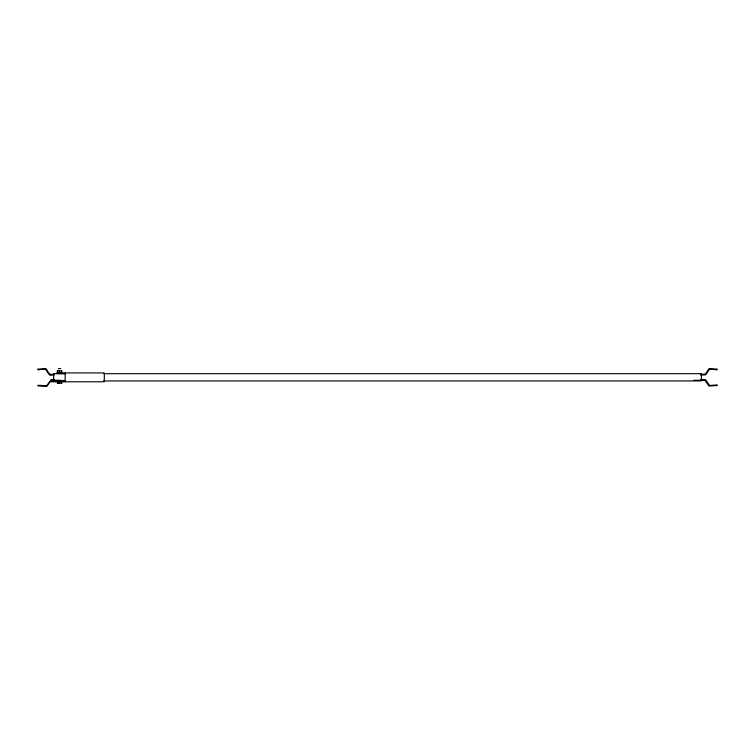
<?xml version="1.0" encoding="UTF-8"?>
<svg xmlns="http://www.w3.org/2000/svg" width="755" height="755" viewBox="0 0 755 755"><rect width="100%" height="100%" fill="white"/><g stroke="black" fill="none" stroke-linecap="round" stroke-linejoin="round"><path stroke-width="1.13" d="M57.427 383.332L57.427 381.785M57.427 372.913L57.427 370.705M61.702 372.913L61.702 370.705M65.166 380.473L65.166 381.785M104.303 380.473L104.303 381.785L50.047 381.785L46.744 386.4L37.929 385.909M58.314 368.638L60.815 368.638M58.494 370.705L57.427 370.903L61.702 370.903M61.702 372.715L57.427 372.715M58.494 383.332L57.427 383.134L61.702 383.134M37.75 369.11L46.046 368.676L49.528 374.263L54.341 374.386M37.807 369.771L45.394 369.157L49.537 374.971L54.341 375.046M717.193 384.899L709.606 385.503L705.661 379.812L700.583 379.614M717.25 385.55L708.954 385.994L704.849 380.275L693.939 380.275M56.682 372.913L104.303 372.913L104.303 381.133L103.511 381.133M56.682 373.565L65.166 373.565M103.511 373.565L104.303 373.565M65.383 373.697L53.605 373.697L53.605 380.935L65.383 380.935M104.247 373.697L701.395 373.697L701.395 380.935L104.247 380.935M700.583 374.386L705.585 374.065L708.954 368.676L717.25 369.11L717.193 369.771L709.606 369.157L705.661 374.857L700.583 375.046M54.341 379.614L50.972 379.614L50.972 380.275L61.061 380.275M37.929 385.248L46.744 385.739L50.047 381.133L65.166 381.133L65.166 372.913M704.028 379.614L704.028 380.275M61.702 381.785L61.702 383.332M59.56 370.903L59.56 372.715M59.56 381.785L59.56 383.134M50.972 374.386L50.972 375.046"/></g></svg>
